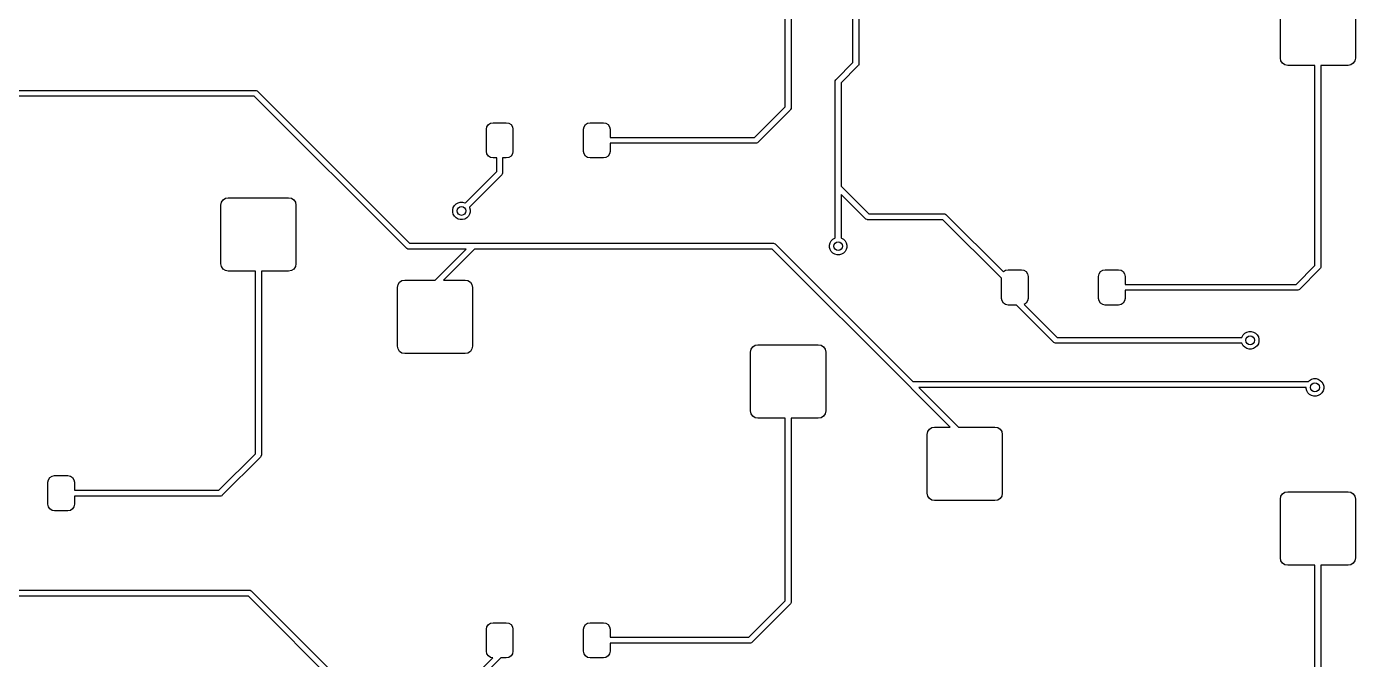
# Model space of a CAD drawing. Extents: x -0.32 to 5.67, y -3.44 to 0.73.
# Drawn here: x 2.151 to 3.928, y -1.364 to -0.517 of the extents above; entities that cross this region are included whole.
import ezdxf

# ---------------------------------------------------------------- set-up
doc = ezdxf.new("R2010")
doc.units = 0
doc.header["$MEASUREMENT"] = 0
doc.layers.add('BLACK', color=7, linetype='CONTINUOUS')

msp = doc.modelspace()

# ---------------------------------------------------------------- linework, layer by layer
at = {"layer": 'BLACK', "linetype": 'CONTINUOUS'}
for p, q in [((3.2638, -0.2835), (3.2638, -0.5669)), ((3.2559, -0.5653), (3.2559, -0.2851)), ((3.1654, -0.6244), (3.1654, -0.372)), ((3.1732, -0.372), (3.1732, -0.626)), ((3.8278, -0.5591), (3.8278, -0.4803)), ((3.9281, -0.4803), (3.9281, -0.5591)), ((3.2334, -0.5878), (3.2559, -0.5653)), ((3.2637, -0.5677), (3.2632, -0.5689)), ((3.2638, -0.5669), (3.2637, -0.5677)), ((3.8285, -0.5628), (3.8278, -0.5591)), ((3.8306, -0.566), (3.8285, -0.5628)), ((3.8338, -0.5681), (3.8306, -0.566)), ((3.8376, -0.5689), (3.8338, -0.5681)), ((3.9221, -0.5681), (3.9183, -0.5689)), ((3.9253, -0.566), (3.9221, -0.5681)), ((3.9274, -0.5628), (3.9253, -0.566)), ((3.9281, -0.5591), (3.9274, -0.5628)), ((3.2626, -0.5697), (3.2402, -0.5922)), ((3.2631, -0.5691), (3.2626, -0.5697)), ((3.2632, -0.5689), (3.2631, -0.5691)), ((3.874, -0.5689), (3.8376, -0.5689)), ((3.874, -0.837), (3.874, -0.5689)), ((3.9183, -0.5689), (3.8819, -0.5689)), ((3.8819, -0.5689), (3.8819, -0.8386)), ((2.0315, -0.6024), (2.4567, -0.6024)), ((2.4567, -0.6024), (2.4575, -0.6024)), ((2.4575, -0.6024), (2.4589, -0.603)), ((2.4589, -0.603), (2.4595, -0.6035)), ((2.4595, -0.6035), (2.663, -0.8071)), ((3.2323, -0.5906), (3.2324, -0.5898)), ((3.2323, -0.7323), (3.2323, -0.5906)), ((3.2324, -0.5898), (3.2329, -0.5884)), ((3.2329, -0.5884), (3.2334, -0.5878)), ((3.2402, -0.5922), (3.2402, -0.7307)), ((2.4551, -0.6102), (2.0331, -0.6102)), ((2.6586, -0.8138), (2.4551, -0.6102)), ((3.1244, -0.6654), (3.1654, -0.6244)), ((3.1721, -0.6288), (3.1288, -0.6721)), ((3.1726, -0.6282), (3.1721, -0.6288)), ((3.1732, -0.6268), (3.1726, -0.6282)), ((3.1732, -0.626), (3.1732, -0.6268)), ((2.7657, -0.6545), (2.7664, -0.6511)), ((2.7657, -0.6841), (2.7657, -0.6545)), ((2.7664, -0.6511), (2.7683, -0.6483)), ((2.7683, -0.6483), (2.7712, -0.6463)), ((2.7712, -0.6463), (2.7746, -0.6457)), ((2.7746, -0.6457), (2.7923, -0.6457)), ((2.7923, -0.6457), (2.7957, -0.6463)), ((2.7957, -0.6463), (2.7986, -0.6483)), ((2.7986, -0.6483), (2.8005, -0.6511)), ((2.8005, -0.6511), (2.8012, -0.6545)), ((2.8012, -0.6545), (2.8012, -0.6841)), ((2.8957, -0.6545), (2.8963, -0.6511)), ((2.8957, -0.6841), (2.8957, -0.6545)), ((2.8963, -0.6511), (2.8983, -0.6483)), ((2.8983, -0.6483), (2.9011, -0.6463)), ((2.9011, -0.6463), (2.9045, -0.6457)), ((2.9045, -0.6457), (2.9222, -0.6457)), ((2.9222, -0.6457), (2.9256, -0.6463)), ((2.9256, -0.6463), (2.9285, -0.6483)), ((2.9285, -0.6483), (2.9304, -0.6511)), ((2.9304, -0.6511), (2.9311, -0.6545)), ((2.9311, -0.6545), (2.9311, -0.6654)), ((2.9311, -0.6654), (3.1244, -0.6654)), ((3.126, -0.6732), (2.9311, -0.6732)), ((2.9311, -0.6732), (2.9311, -0.6841)), ((3.1268, -0.6732), (3.126, -0.6732)), ((3.1282, -0.6726), (3.1268, -0.6732)), ((3.1288, -0.6721), (3.1282, -0.6726)), ((2.7664, -0.6874), (2.7657, -0.6841)), ((2.7683, -0.6903), (2.7664, -0.6874)), ((2.7712, -0.6922), (2.7683, -0.6903)), ((2.7746, -0.6929), (2.7712, -0.6922)), ((2.7795, -0.6929), (2.7746, -0.6929)), ((2.7795, -0.711), (2.7795, -0.6929)), ((2.7923, -0.6929), (2.7874, -0.6929)), ((2.7874, -0.6929), (2.7874, -0.7126)), ((2.7957, -0.6922), (2.7923, -0.6929)), ((2.7986, -0.6903), (2.7957, -0.6922)), ((2.8005, -0.6874), (2.7986, -0.6903)), ((2.8012, -0.6841), (2.8005, -0.6874)), ((2.8963, -0.6874), (2.8957, -0.6841)), ((2.8983, -0.6903), (2.8963, -0.6874)), ((2.9011, -0.6922), (2.8983, -0.6903)), ((2.9045, -0.6929), (2.9011, -0.6922)), ((2.9222, -0.6929), (2.9045, -0.6929)), ((2.9256, -0.6922), (2.9222, -0.6929)), ((2.9285, -0.6903), (2.9256, -0.6922)), ((2.9304, -0.6874), (2.9285, -0.6903)), ((2.9311, -0.6841), (2.9304, -0.6874)), ((2.7373, -0.7532), (2.7795, -0.711)), ((2.7862, -0.7154), (2.7429, -0.7587)), ((2.7867, -0.7148), (2.7862, -0.7154)), ((2.7873, -0.7134), (2.7867, -0.7148)), ((2.7874, -0.7126), (2.7873, -0.7134)), ((2.4165, -0.7468), (2.4203, -0.7461)), ((2.4203, -0.7461), (2.501, -0.7461)), ((2.501, -0.7461), (2.5048, -0.7468)), ((3.2323, -0.8), (3.2323, -0.7323)), ((3.2402, -0.7307), (3.2772, -0.7677)), ((3.2728, -0.7744), (3.2402, -0.7418)), ((3.2402, -0.7418), (3.2402, -0.8)), ((2.4104, -0.7559), (2.4112, -0.7521)), ((2.4104, -0.8346), (2.4104, -0.7559)), ((2.4112, -0.7521), (2.4133, -0.7489)), ((2.4133, -0.7489), (2.4165, -0.7468)), ((2.5048, -0.7468), (2.5079, -0.7489)), ((2.5079, -0.7489), (2.5101, -0.7521)), ((2.5101, -0.7521), (2.5108, -0.7559)), ((2.5108, -0.7559), (2.5108, -0.8346)), ((2.7206, -0.7622), (2.7214, -0.7593)), ((2.7206, -0.7653), (2.7206, -0.7622)), ((2.7214, -0.7593), (2.7229, -0.7566)), ((2.7229, -0.7566), (2.7251, -0.7544)), ((2.7251, -0.7544), (2.7278, -0.7529)), ((2.7278, -0.7529), (2.7307, -0.7521)), ((2.7307, -0.7521), (2.7338, -0.7521)), ((2.7338, -0.7521), (2.7368, -0.7529)), ((2.7368, -0.7529), (2.7373, -0.7532)), ((2.7429, -0.7587), (2.7432, -0.7593)), ((2.7432, -0.7593), (2.744, -0.7622)), ((2.744, -0.7622), (2.744, -0.7653)), ((2.7214, -0.7683), (2.7206, -0.7653)), ((2.7229, -0.771), (2.7214, -0.7683)), ((2.7251, -0.7731), (2.7229, -0.771)), ((2.7278, -0.7747), (2.7251, -0.7731)), ((2.7307, -0.7755), (2.7278, -0.7747)), ((2.7338, -0.7755), (2.7307, -0.7755)), ((2.7368, -0.7747), (2.7338, -0.7755)), ((2.7395, -0.7731), (2.7368, -0.7747)), ((2.7417, -0.771), (2.7395, -0.7731)), ((2.7432, -0.7683), (2.7417, -0.771)), ((2.744, -0.7653), (2.7432, -0.7683)), ((3.2734, -0.7749), (3.2728, -0.7744)), ((3.2748, -0.7755), (3.2734, -0.7749)), ((3.2756, -0.7756), (3.2748, -0.7755)), ((3.3763, -0.7756), (3.2756, -0.7756)), ((3.2772, -0.7677), (3.378, -0.7677)), ((3.4547, -0.854), (3.3763, -0.7756)), ((3.378, -0.7677), (3.3787, -0.7678)), ((3.3787, -0.7678), (3.3801, -0.7684)), ((3.3801, -0.7684), (3.3807, -0.7689)), ((3.3807, -0.7689), (3.4572, -0.8453)), ((2.6592, -0.8143), (2.6586, -0.8138)), ((2.6606, -0.8149), (2.6592, -0.8143)), ((2.6614, -0.815), (2.6606, -0.8149)), ((2.7385, -0.815), (2.6614, -0.815)), ((2.663, -0.8071), (2.748, -0.8071)), ((2.6972, -0.8563), (2.7385, -0.815)), ((2.7497, -0.815), (2.7083, -0.8563)), ((2.748, -0.8071), (3.1496, -0.8071)), ((3.148, -0.815), (2.7497, -0.815)), ((3.3319, -0.9988), (3.148, -0.815)), ((3.1496, -0.8071), (3.1504, -0.8072)), ((3.1504, -0.8072), (3.1518, -0.8078)), ((3.1518, -0.8078), (3.1524, -0.8082)), ((3.1524, -0.8082), (3.3363, -0.9921)), ((3.2245, -0.8095), (3.2253, -0.8065)), ((3.2245, -0.8126), (3.2245, -0.8095)), ((3.2253, -0.8155), (3.2245, -0.8126)), ((3.2253, -0.8065), (3.2269, -0.8038)), ((3.2269, -0.8182), (3.2253, -0.8155)), ((3.2269, -0.8038), (3.229, -0.8017)), ((3.229, -0.8017), (3.2317, -0.8001)), ((3.2317, -0.8001), (3.2323, -0.8)), ((3.2402, -0.8), (3.2407, -0.8001)), ((3.2407, -0.8001), (3.2434, -0.8017)), ((3.2434, -0.8017), (3.2456, -0.8038)), ((3.2456, -0.8038), (3.2471, -0.8065)), ((3.2471, -0.8155), (3.2456, -0.8182)), ((3.2471, -0.8065), (3.2479, -0.8095)), ((3.2479, -0.8126), (3.2471, -0.8155)), ((3.2479, -0.8095), (3.2479, -0.8126)), ((2.4112, -0.8384), (2.4104, -0.8346)), ((2.5108, -0.8346), (2.5101, -0.8384)), ((3.229, -0.8204), (3.2269, -0.8182)), ((3.2317, -0.8219), (3.229, -0.8204)), ((3.2347, -0.8227), (3.2317, -0.8219)), ((3.2378, -0.8227), (3.2347, -0.8227)), ((3.2407, -0.8219), (3.2378, -0.8227)), ((3.2434, -0.8204), (3.2407, -0.8219)), ((3.2456, -0.8182), (3.2434, -0.8204)), ((2.4133, -0.8416), (2.4112, -0.8384)), ((2.4165, -0.8437), (2.4133, -0.8416)), ((2.4203, -0.8445), (2.4165, -0.8437)), ((2.4567, -0.8445), (2.4203, -0.8445)), ((2.4567, -1.0889), (2.4567, -0.8445)), ((2.501, -0.8445), (2.4646, -0.8445)), ((2.4646, -0.8445), (2.4646, -1.0906)), ((2.5048, -0.8437), (2.501, -0.8445)), ((2.5079, -0.8416), (2.5048, -0.8437)), ((2.5101, -0.8384), (2.5079, -0.8416)), ((3.4572, -0.8453), (3.4573, -0.8451)), ((3.4573, -0.8451), (3.4602, -0.8432)), ((3.4602, -0.8432), (3.4636, -0.8425)), ((3.4636, -0.8425), (3.4813, -0.8425)), ((3.4813, -0.8425), (3.4847, -0.8432)), ((3.4847, -0.8432), (3.4876, -0.8451)), ((3.4876, -0.8451), (3.4895, -0.848)), ((3.4895, -0.848), (3.4902, -0.8514)), ((3.4902, -0.8514), (3.4902, -0.8809)), ((3.5846, -0.8514), (3.5853, -0.848)), ((3.5846, -0.8809), (3.5846, -0.8514)), ((3.5853, -0.848), (3.5872, -0.8451)), ((3.5872, -0.8451), (3.5901, -0.8432)), ((3.5901, -0.8432), (3.5935, -0.8425)), ((3.5935, -0.8425), (3.6112, -0.8425)), ((3.6112, -0.8425), (3.6146, -0.8432)), ((3.6146, -0.8432), (3.6175, -0.8451)), ((3.6175, -0.8451), (3.6194, -0.848)), ((3.6194, -0.848), (3.6201, -0.8514)), ((3.6201, -0.8514), (3.6201, -0.8622)), ((3.8488, -0.8622), (3.874, -0.837)), ((3.8807, -0.8414), (3.8532, -0.8689)), ((3.8812, -0.8408), (3.8807, -0.8414)), ((3.8814, -0.8404), (3.8812, -0.8408)), ((3.8818, -0.8394), (3.8814, -0.8404)), ((3.8819, -0.8386), (3.8818, -0.8394)), ((2.6467, -0.8661), (2.6474, -0.8624)), ((2.6467, -0.9449), (2.6467, -0.8661)), ((2.6474, -0.8624), (2.6495, -0.8592)), ((2.6495, -0.8592), (2.6527, -0.857)), ((2.6527, -0.857), (2.6565, -0.8563)), ((2.6565, -0.8563), (2.6972, -0.8563)), ((2.7083, -0.8563), (2.7372, -0.8563)), ((2.7372, -0.8563), (2.741, -0.857)), ((2.741, -0.857), (2.7442, -0.8592)), ((2.7442, -0.8592), (2.7463, -0.8624)), ((2.7463, -0.8624), (2.747, -0.8661)), ((2.747, -0.8661), (2.747, -0.9449)), ((3.4547, -0.8809), (3.4547, -0.854)), ((3.6201, -0.8622), (3.8488, -0.8622)), ((3.8504, -0.8701), (3.6201, -0.8701)), ((3.6201, -0.8701), (3.6201, -0.8809)), ((3.8512, -0.87), (3.8504, -0.8701)), ((3.8526, -0.8694), (3.8512, -0.87)), ((3.8532, -0.8689), (3.8526, -0.8694)), ((3.4554, -0.8843), (3.4547, -0.8809)), ((3.4573, -0.8872), (3.4554, -0.8843)), ((3.4602, -0.8891), (3.4573, -0.8872)), ((3.4876, -0.8872), (3.485, -0.8889)), ((3.4895, -0.8843), (3.4876, -0.8872)), ((3.4902, -0.8809), (3.4895, -0.8843)), ((3.5853, -0.8843), (3.5846, -0.8809)), ((3.5872, -0.8872), (3.5853, -0.8843)), ((3.5901, -0.8891), (3.5872, -0.8872)), ((3.6175, -0.8872), (3.6146, -0.8891)), ((3.6194, -0.8843), (3.6175, -0.8872)), ((3.6201, -0.8809), (3.6194, -0.8843)), ((3.4636, -0.8898), (3.4602, -0.8891)), ((3.4747, -0.8898), (3.4636, -0.8898)), ((3.5248, -0.9398), (3.4747, -0.8898)), ((3.485, -0.8889), (3.5292, -0.9331)), ((3.5935, -0.8898), (3.5901, -0.8891)), ((3.6112, -0.8898), (3.5935, -0.8898)), ((3.6146, -0.8891), (3.6112, -0.8898)), ((3.5254, -0.9403), (3.5248, -0.9398)), ((3.5268, -0.9409), (3.5254, -0.9403)), ((3.5276, -0.9409), (3.5268, -0.9409)), ((3.7763, -0.9409), (3.5276, -0.9409)), ((3.5292, -0.9331), (3.7763, -0.9331)), ((3.7763, -0.9331), (3.7765, -0.9325)), ((3.7765, -0.9415), (3.7763, -0.9409)), ((3.7765, -0.9325), (3.778, -0.9298)), ((3.778, -0.9442), (3.7765, -0.9415)), ((3.778, -0.9298), (3.7802, -0.9276)), ((3.7802, -0.9276), (3.7829, -0.9261)), ((3.7829, -0.9261), (3.7859, -0.9253)), ((3.7859, -0.9253), (3.7889, -0.9253)), ((3.7889, -0.9253), (3.7919, -0.9261)), ((3.7919, -0.9261), (3.7946, -0.9276)), ((3.7946, -0.9276), (3.7968, -0.9298)), ((3.7968, -0.9298), (3.7983, -0.9325)), ((3.7983, -0.9415), (3.7968, -0.9442)), ((3.7983, -0.9325), (3.7991, -0.9355)), ((3.7991, -0.9385), (3.7983, -0.9415)), ((3.7991, -0.9355), (3.7991, -0.9385)), ((2.6474, -0.9486), (2.6467, -0.9449)), ((2.6495, -0.9518), (2.6474, -0.9486)), ((2.6527, -0.954), (2.6495, -0.9518)), ((2.6565, -0.9547), (2.6527, -0.954)), ((2.7372, -0.9547), (2.6565, -0.9547)), ((2.741, -0.954), (2.7372, -0.9547)), ((2.7442, -0.9518), (2.741, -0.954)), ((2.7463, -0.9486), (2.7442, -0.9518)), ((2.747, -0.9449), (2.7463, -0.9486)), ((3.1191, -0.9528), (3.1198, -0.949)), ((3.1191, -1.0315), (3.1191, -0.9528)), ((3.1198, -0.949), (3.122, -0.9458)), ((3.122, -0.9458), (3.1252, -0.9437)), ((3.1252, -0.9437), (3.1289, -0.9429)), ((3.1289, -0.9429), (3.2096, -0.9429)), ((3.2096, -0.9429), (3.2134, -0.9437)), ((3.2134, -0.9437), (3.2166, -0.9458)), ((3.2166, -0.9458), (3.2187, -0.949)), ((3.2187, -0.949), (3.2195, -0.9528)), ((3.2195, -0.9528), (3.2195, -1.0315)), ((3.7802, -0.9464), (3.778, -0.9442)), ((3.7829, -0.9479), (3.7802, -0.9464)), ((3.7859, -0.9487), (3.7829, -0.9479)), ((3.7889, -0.9487), (3.7859, -0.9487)), ((3.7919, -0.9479), (3.7889, -0.9487)), ((3.7946, -0.9464), (3.7919, -0.9479)), ((3.7968, -0.9442), (3.7946, -0.9464)), ((3.3363, -0.9921), (3.8653, -0.9921)), ((3.8653, -0.9921), (3.8668, -0.9906)), ((3.8668, -0.9906), (3.8695, -0.9891)), ((3.8695, -0.9891), (3.8725, -0.9883)), ((3.8725, -0.9883), (3.8756, -0.9883)), ((3.8756, -0.9883), (3.8785, -0.9891)), ((3.8785, -0.9891), (3.8812, -0.9906)), ((3.8812, -0.9906), (3.8834, -0.9928)), ((3.8834, -0.9928), (3.8849, -0.9955)), ((3.3358, -1.0028), (3.3319, -0.9988)), ((3.3319, -0.9988), (3.3319, -0.9988)), ((3.3862, -1.0531), (3.3358, -1.0028)), ((3.3358, -1.0028), (3.3358, -1.0028)), ((3.8623, -1), (3.3442, -1)), ((3.3442, -1), (3.3973, -1.0531)), ((3.8623, -1.0015), (3.8623, -1)), ((3.8631, -1.0045), (3.8623, -1.0015)), ((3.8646, -1.0072), (3.8631, -1.0045)), ((3.8668, -1.0094), (3.8646, -1.0072)), ((3.8695, -1.0109), (3.8668, -1.0094)), ((3.8725, -1.0117), (3.8695, -1.0109)), ((3.8756, -1.0117), (3.8725, -1.0117)), ((3.8785, -1.0109), (3.8756, -1.0117)), ((3.8812, -1.0094), (3.8785, -1.0109)), ((3.8834, -1.0072), (3.8812, -1.0094)), ((3.8849, -1.0045), (3.8834, -1.0072)), ((3.8849, -0.9955), (3.8857, -0.9985)), ((3.8857, -1.0015), (3.8849, -1.0045)), ((3.8857, -0.9985), (3.8857, -1.0015)), ((3.1198, -1.0353), (3.1191, -1.0315)), ((3.122, -1.0385), (3.1198, -1.0353)), ((3.1252, -1.0406), (3.122, -1.0385)), ((3.1289, -1.0413), (3.1252, -1.0406)), ((3.1654, -1.0413), (3.1289, -1.0413)), ((3.1654, -1.2858), (3.1654, -1.0413)), ((3.2096, -1.0413), (3.1732, -1.0413)), ((3.1732, -1.0413), (3.1732, -1.2874)), ((3.2134, -1.0406), (3.2096, -1.0413)), ((3.2166, -1.0385), (3.2134, -1.0406)), ((3.2187, -1.0353), (3.2166, -1.0385)), ((3.2195, -1.0315), (3.2187, -1.0353)), ((3.3553, -1.063), (3.3561, -1.0592)), ((3.3553, -1.1417), (3.3553, -1.063)), ((3.3561, -1.0592), (3.3582, -1.056)), ((3.3582, -1.056), (3.3614, -1.0539)), ((3.3614, -1.0539), (3.3652, -1.0531)), ((3.3652, -1.0531), (3.3862, -1.0531)), ((3.3973, -1.0531), (3.4459, -1.0531)), ((3.4459, -1.0531), (3.4496, -1.0539)), ((3.4496, -1.0539), (3.4528, -1.056)), ((3.4528, -1.056), (3.455, -1.0592)), ((3.455, -1.0592), (3.4557, -1.063)), ((3.4557, -1.063), (3.4557, -1.1417)), ((2.4078, -1.1378), (2.4567, -1.0889)), ((2.4634, -1.0933), (2.4122, -1.1445)), ((2.4639, -1.0927), (2.4634, -1.0933)), ((2.4645, -1.0913), (2.4639, -1.0927)), ((2.4646, -1.0906), (2.4645, -1.0913)), ((2.1817, -1.1207), (2.1846, -1.1188)), ((2.1846, -1.1188), (2.188, -1.1181)), ((2.188, -1.1181), (2.2057, -1.1181)), ((2.2057, -1.1181), (2.2091, -1.1188)), ((2.2091, -1.1188), (2.212, -1.1207)), ((2.1791, -1.127), (2.1798, -1.1236)), ((2.1791, -1.1565), (2.1791, -1.127)), ((2.1798, -1.1236), (2.1817, -1.1207)), ((2.212, -1.1207), (2.2139, -1.1236)), ((2.2139, -1.1236), (2.2146, -1.127)), ((2.2146, -1.127), (2.2146, -1.1378)), ((2.2146, -1.1378), (2.4078, -1.1378)), ((2.4094, -1.1457), (2.2146, -1.1457)), ((2.2146, -1.1457), (2.2146, -1.1565)), ((2.4102, -1.1456), (2.4094, -1.1457)), ((2.4116, -1.145), (2.4102, -1.1456)), ((2.4122, -1.1445), (2.4116, -1.145)), ((3.3561, -1.1455), (3.3553, -1.1417)), ((3.3582, -1.1487), (3.3561, -1.1455)), ((3.3614, -1.1508), (3.3582, -1.1487)), ((3.3652, -1.1516), (3.3614, -1.1508)), ((3.4459, -1.1516), (3.3652, -1.1516)), ((3.4496, -1.1508), (3.4459, -1.1516)), ((3.4528, -1.1487), (3.4496, -1.1508)), ((3.455, -1.1455), (3.4528, -1.1487)), ((3.4557, -1.1417), (3.455, -1.1455)), ((3.8278, -1.1496), (3.8285, -1.1458)), ((3.8278, -1.2283), (3.8278, -1.1496)), ((3.8285, -1.1458), (3.8306, -1.1426)), ((3.8306, -1.1426), (3.8338, -1.1405)), ((3.8338, -1.1405), (3.8376, -1.1398)), ((3.8376, -1.1398), (3.9183, -1.1398)), ((3.9183, -1.1398), (3.9221, -1.1405)), ((3.9221, -1.1405), (3.9253, -1.1426)), ((3.9253, -1.1426), (3.9274, -1.1458)), ((3.9274, -1.1458), (3.9281, -1.1496)), ((3.9281, -1.1496), (3.9281, -1.2283)), ((2.1798, -1.1599), (2.1791, -1.1565)), ((2.1817, -1.1628), (2.1798, -1.1599)), ((2.1846, -1.1647), (2.1817, -1.1628)), ((2.188, -1.1654), (2.1846, -1.1647)), ((2.2057, -1.1654), (2.188, -1.1654)), ((2.2091, -1.1647), (2.2057, -1.1654)), ((2.212, -1.1628), (2.2091, -1.1647)), ((2.2139, -1.1599), (2.212, -1.1628)), ((2.2146, -1.1565), (2.2139, -1.1599)), ((3.8285, -1.2321), (3.8278, -1.2283)), ((3.8306, -1.2353), (3.8285, -1.2321)), ((3.8338, -1.2374), (3.8306, -1.2353)), ((3.8376, -1.2382), (3.8338, -1.2374)), ((3.874, -1.2382), (3.8376, -1.2382)), ((3.874, -1.4826), (3.874, -1.2382)), ((3.9183, -1.2382), (3.8819, -1.2382)), ((3.8819, -1.2382), (3.8819, -1.4843)), ((3.9221, -1.2374), (3.9183, -1.2382)), ((3.9253, -1.2353), (3.9221, -1.2374)), ((3.9274, -1.2321), (3.9253, -1.2353)), ((3.9281, -1.2283), (3.9274, -1.2321)), ((2.0079, -1.2717), (2.4488, -1.2717)), ((2.4472, -1.2795), (2.0095, -1.2795)), ((2.6271, -1.4595), (2.4472, -1.2795)), ((2.4488, -1.2717), (2.4496, -1.2717)), ((2.4496, -1.2717), (2.451, -1.2723)), ((2.451, -1.2723), (2.4516, -1.2728)), ((2.4516, -1.2728), (2.6316, -1.4528)), ((3.1165, -1.3346), (3.1654, -1.2858)), ((3.1721, -1.2902), (3.1209, -1.3414)), ((3.1726, -1.2896), (3.1721, -1.2902)), ((3.1732, -1.2882), (3.1726, -1.2896)), ((3.1732, -1.2874), (3.1732, -1.2882)), ((2.7712, -1.3156), (2.7746, -1.315)), ((2.7746, -1.315), (2.7923, -1.315)), ((2.7923, -1.315), (2.7957, -1.3156)), ((2.9011, -1.3156), (2.9045, -1.315)), ((2.9045, -1.315), (2.9222, -1.315)), ((2.9222, -1.315), (2.9256, -1.3156)), ((2.7657, -1.3238), (2.7664, -1.3204)), ((2.7657, -1.3533), (2.7657, -1.3238)), ((2.7664, -1.3204), (2.7683, -1.3176)), ((2.7683, -1.3176), (2.7712, -1.3156)), ((2.7957, -1.3156), (2.7986, -1.3176)), ((2.7986, -1.3176), (2.8005, -1.3204)), ((2.8005, -1.3204), (2.8012, -1.3238)), ((2.8012, -1.3238), (2.8012, -1.3533)), ((2.8957, -1.3238), (2.8963, -1.3204)), ((2.8957, -1.3533), (2.8957, -1.3238)), ((2.8963, -1.3204), (2.8983, -1.3176)), ((2.8983, -1.3176), (2.9011, -1.3156)), ((2.9256, -1.3156), (2.9285, -1.3176)), ((2.9285, -1.3176), (2.9304, -1.3204)), ((2.9304, -1.3204), (2.9311, -1.3238)), ((2.9311, -1.3238), (2.9311, -1.3346)), ((2.9311, -1.3346), (3.1165, -1.3346)), ((3.1181, -1.3425), (2.9311, -1.3425)), ((2.9311, -1.3425), (2.9311, -1.3533)), ((3.1189, -1.3424), (3.1181, -1.3425)), ((3.1203, -1.3419), (3.1189, -1.3424)), ((3.1209, -1.3414), (3.1203, -1.3419)), ((2.7216, -1.4146), (2.7741, -1.3621)), ((2.7851, -1.3622), (2.7271, -1.4202)), ((2.7664, -1.3567), (2.7657, -1.3533)), ((2.7683, -1.3596), (2.7664, -1.3567)), ((2.7712, -1.3615), (2.7683, -1.3596)), ((2.7741, -1.3621), (2.7712, -1.3615)), ((2.7923, -1.3622), (2.7851, -1.3622)), ((2.7957, -1.3615), (2.7923, -1.3622)), ((2.7986, -1.3596), (2.7957, -1.3615)), ((2.8005, -1.3567), (2.7986, -1.3596)), ((2.8012, -1.3533), (2.8005, -1.3567)), ((2.8963, -1.3567), (2.8957, -1.3533)), ((2.8983, -1.3596), (2.8963, -1.3567)), ((2.9011, -1.3615), (2.8983, -1.3596)), ((2.9045, -1.3622), (2.9011, -1.3615)), ((2.9222, -1.3622), (2.9045, -1.3622)), ((2.9256, -1.3615), (2.9222, -1.3622)), ((2.9285, -1.3596), (2.9256, -1.3615)), ((2.9304, -1.3567), (2.9285, -1.3596)), ((2.9311, -1.3533), (2.9304, -1.3567))]:
    msp.add_line(p, q, dxfattribs=at)
at = {"layer": 'BLACK'}
for centre in [(2.7323, -0.7638), (3.2362, -0.811), (3.7874, -0.937), (3.874, -1)]:
    msp.add_circle(centre, 0.00591, dxfattribs=at)

doc.saveas('drawing.dxf')
